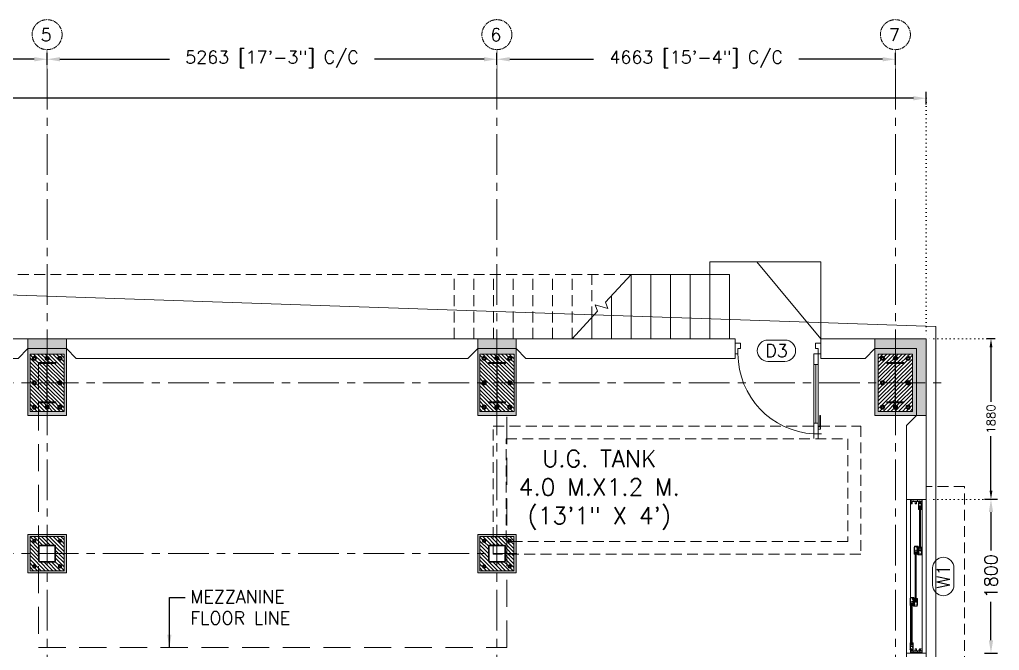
# Model space of a CAD drawing. Header units: millimetres. Extents: x 5227 to 261376, y 53707 to 123566.
# Drawn here: x 77755 to 89221, y 109041 to 116422 of the extents above; entities that cross this region are included whole.
import ezdxf

# ---------------------------------------------------------------- set-up
doc = ezdxf.new("R2010")
doc.units = ezdxf.units.MM
doc.set_wipeout_variables(frame=1)
doc.header["$PDMODE"] = 35
doc.header["$PDSIZE"] = -10
for name, pattern in [('CENTERX2', [101.6, 63.5, -12.7, 12.7, -12.7]), ('DOT', [6.35, 0, -6.35]), ('HIDDEN', [9.525, 6.35, -3.175])]:
    doc.linetypes.add(name, pattern=pattern)
doc.layers.get('0').update_dxf_attribs({"lineweight": 0})
doc.layers.get('Defpoints').update_dxf_attribs({"lineweight": 0})
for name, color, linetype, lineweight in [('NETMANH', 44, 'Continuous', 0), ('PV_ALUMINIUM', 7, 'Continuous', 0), ('PV_COLUMN_LINE', 4, 'Continuous', 0), ('PV_DIMENTION_MAIN_ROMAND', 7, 'Continuous', 0), ('PV_DIMENTION_SECOND_ROMANS', 7, 'Continuous', 0), ('PV_DOTED LINE', 252, 'DOT', 0), ('PV_EXTRA_LINE', 252, 'Continuous', 0), ('PV_GLASS', 4, 'Continuous', 0), ('PV_GRID MARKING', 252, 'Continuous', 0), ('PV_MASONRY', 10, 'Continuous', 0), ('PV_RCCWALL_LINE', 4, 'Continuous', 0), ('PV_SLAB_LINE', 30, 'Continuous', 0), ('PV_STEEL LINE', 7, 'Continuous', 0), ('PV_STEEL_BOX&PIPE_SECTION', 6, 'Continuous', 0), ('PV_STEEL_I SECTION', 5, 'Continuous', 0), ('PV_STEEL_PLATE', 4, 'Continuous', 0), ('PV_TEXT_ROMAND', 1, 'Continuous', 0), ('PV_TEXT_ROMANS', 7, 'Continuous', 0)]:
    doc.layers.add(name, color=color, linetype=linetype, lineweight=lineweight)
doc.layers.add('PV_GRID_LINE', color=252, linetype='CENTERX2', lineweight=0, transparency=0.5)
doc.layers.add('PV_HATCH', color=252, linetype='Continuous', lineweight=0, transparency=0.5)
doc.styles.add('PV_ROMAND', font='romand.shx')
doc.styles.add('PV_ROMANS', font='romans.shx')
doc.dimstyles.new('PV_1-50_MM', dxfattribs={"dimscale": 50, "dimtxt": 2, "dimasz": 2, "dimexe": 1, "dimexo": 0.625, "dimtad": 0, "dimdec": 0, "dimdsep": 46, "dimtxsty": 'PV_ROMAND', "dimcen": 2.5, "dimadec": 0, "dimazin": 0, "dimtfac": 1, "dimtdec": 0, "dimtmove": 1, "dimatfit": 2, "dimfxl": 1, "dimfxlon": 1, "dimarcsym": 0})
doc.dimstyles.new('PV_1-75_MM', dxfattribs={"dimscale": 75, "dimtxt": 2, "dimasz": 2, "dimexe": 1, "dimexo": 0.625, "dimtad": 0, "dimdec": 0, "dimdsep": 46, "dimtxsty": 'PV_ROMAND', "dimcen": 2.5, "dimadec": 0, "dimazin": 0, "dimtfac": 1, "dimtdec": 0, "dimtmove": 1, "dimatfit": 2, "dimfxl": 1, "dimfxlon": 1, "dimarcsym": 0})
doc.dimstyles.new('PV_1-75_MM_FOOT', dxfattribs={"dimscale": 75, "dimtxt": 2, "dimasz": 2, "dimexe": 1, "dimexo": 0.625, "dimtad": 0, "dimdec": 0, "dimdsep": 46, "dimtxsty": 'PV_ROMAND', "dimcen": 2.5, "dimadec": 0, "dimazin": 0, "dimtfac": 1, "dimtdec": 0, "dimtmove": 1, "dimatfit": 2, "dimfxl": 1, "dimfxlon": 1, "dimarcsym": 0})

# ---------------------------------------------------------------- blocks, each defined once
blk = doc.blocks.new('*U753')
at = {"color": 7}
blk.add_circle((0, 234), 234, dxfattribs=at)
at = {"layer": 'PV_EXTRA_LINE', "linetype": 'CENTERX2', "ltscale": 10}
blk.add_line((0, -300), (0, -33709), dxfattribs=at)
at = {"layer": 'PV_GRID MARKING', "color": 7, "const_width": 10}
blk.add_lwpolyline([(0, 0), (0, -300)], dxfattribs=at)
at = {"layer": 'PV_TEXT_ROMANS', "color": 7, "style": 'PV_ROMANS'}
blk.add_attdef('1', (-101, 132), '', height=200, dxfattribs=at)
blk = doc.blocks.new('*U754')
at = {"color": 7}
blk.add_circle((0, 234), 234, dxfattribs=at)
at = {"layer": 'PV_EXTRA_LINE', "linetype": 'CENTERX2', "ltscale": 10}
blk.add_line((0, -300), (0, -33709), dxfattribs=at)
at = {"layer": 'PV_GRID MARKING', "color": 7, "const_width": 10}
blk.add_lwpolyline([(0, 0), (0, -300)], dxfattribs=at)
at = {"layer": 'PV_TEXT_ROMANS', "color": 7, "style": 'PV_ROMANS'}
blk.add_attdef('1', (-101, 132), '', height=200, dxfattribs=at)
blk = doc.blocks.new('*U313')
at = {"color": 7}
blk.add_circle((0, 234), 234, dxfattribs=at)
at = {"layer": 'PV_EXTRA_LINE', "linetype": 'CENTERX2', "ltscale": 10}
blk.add_line((0, -300), (0, -33709), dxfattribs=at)
at = {"layer": 'PV_GRID MARKING', "color": 7, "const_width": 10}
blk.add_lwpolyline([(0, 0), (0, -300)], dxfattribs=at)
at = {"layer": 'PV_TEXT_ROMANS', "color": 7, "style": 'PV_ROMANS'}
blk.add_attdef('1', (-101, 132), '', height=200, dxfattribs=at)
blk = doc.blocks.new('*U322')
at = {"layer": 'PV_EXTRA_LINE', "linetype": 'CENTERX2', "ltscale": 10}
blk.add_line((0, -300), (0, -47023), dxfattribs=at)
at = {"layer": 'PV_TEXT_ROMANS', "color": 7, "style": 'PV_ROMANS'}
blk.add_attdef('1', (-80, 132), '', height=200, dxfattribs=at)
blk = doc.blocks.new('*D782')
at = {"layer": 'Defpoints', "color": 0, "transparency": 16777216}
for p in [(78077, 115958), (72214, 115846), (78077, 115846)]:
    blk.add_point(p, dxfattribs=at)
at = {"layer": 'PV_DIMENTION_SECOND_ROMANS', "color": 0, "lineweight": -2, "transparency": 16777216}
for p, q in [((72214, 115892), (72214, 116033)), ((72364, 115958), (73945, 115958)), ((77927, 115958), (76346, 115958)), ((78077, 115892), (78077, 116033))]:
    blk.add_line(p, q, dxfattribs=at)
at = {"layer": 'PV_DIMENTION_SECOND_ROMANS', "color": 0, "transparency": 16777216}
for points in [[(72364, 115983), (72364, 115933), (72214, 115958)], [(77927, 115933), (77927, 115983), (78077, 115958)]]:
    blk.add_solid(points, dxfattribs=at)
at = {"layer": 'PV_DIMENTION_SECOND_ROMANS', "color": 0, "transparency": 16777216, "insert": (75145, 115958), "char_height": 150, "attachment_point": 5, "style": 'PV_ROMAND'}
blk.add_mtext('5863 [19\'-3"] C/C', dxfattribs=at)
blk = doc.blocks.new('*D783')
at = {"layer": 'Defpoints', "color": 0, "transparency": 16777216}
for p in [(83340, 115958), (78077, 115846), (83340, 115846)]:
    blk.add_point(p, dxfattribs=at)
at = {"layer": 'PV_DIMENTION_SECOND_ROMANS', "color": 0, "lineweight": -2, "transparency": 16777216}
for p, q in [((78077, 115892), (78077, 116033)), ((78227, 115958), (79508, 115958)), ((83190, 115958), (81909, 115958)), ((83340, 115892), (83340, 116033))]:
    blk.add_line(p, q, dxfattribs=at)
at = {"layer": 'PV_DIMENTION_SECOND_ROMANS', "color": 0, "transparency": 16777216}
for points in [[(78227, 115983), (78227, 115933), (78077, 115958)], [(83190, 115933), (83190, 115983), (83340, 115958)]]:
    blk.add_solid(points, dxfattribs=at)
at = {"layer": 'PV_DIMENTION_SECOND_ROMANS', "color": 0, "transparency": 16777216, "insert": (80709, 115958), "char_height": 150, "attachment_point": 5, "style": 'PV_ROMAND'}
blk.add_mtext('5263 [17\'-3"] C/C', dxfattribs=at)
blk = doc.blocks.new('*D784')
at = {"layer": 'Defpoints', "color": 0, "transparency": 16777216}
for p in [(88004, 115958), (83340, 115846), (88004, 115846)]:
    blk.add_point(p, dxfattribs=at)
at = {"layer": 'PV_DIMENTION_SECOND_ROMANS', "color": 0, "lineweight": -2, "transparency": 16777216}
for p, q in [((83340, 115892), (83340, 116033)), ((83490, 115958), (84471, 115958)), ((87854, 115958), (86872, 115958)), ((88004, 115892), (88004, 116033))]:
    blk.add_line(p, q, dxfattribs=at)
at = {"layer": 'PV_DIMENTION_SECOND_ROMANS', "color": 0, "transparency": 16777216}
for points in [[(83490, 115983), (83490, 115933), (83340, 115958)], [(87854, 115933), (87854, 115983), (88004, 115958)]]:
    blk.add_solid(points, dxfattribs=at)
at = {"layer": 'PV_DIMENTION_SECOND_ROMANS', "color": 0, "transparency": 16777216, "insert": (85672, 115958), "char_height": 150, "attachment_point": 5, "style": 'PV_ROMAND'}
blk.add_mtext('4663 [15\'-4"] C/C', dxfattribs=at)
blk = doc.blocks.new('*D788')
at = {"layer": 'Defpoints', "color": 0, "transparency": 16777216}
for p in [(88364, 115502), (56064, 112689), (88364, 112689)]:
    blk.add_point(p, dxfattribs=at)
at = {"layer": 'PV_DIMENTION_SECOND_ROMANS', "color": 0, "lineweight": -2, "transparency": 16777216}
for p, q in [((56064, 115427), (56064, 115577)), ((88364, 115427), (88364, 115577)), ((56214, 115502), (70024, 115502)), ((88214, 115502), (74403, 115502))]:
    blk.add_line(p, q, dxfattribs=at)
at = {"layer": 'PV_DIMENTION_SECOND_ROMANS', "color": 0, "transparency": 16777216}
for points in [[(56214, 115527), (56214, 115477), (56064, 115502)], [(88214, 115477), (88214, 115527), (88364, 115502)]]:
    blk.add_solid(points, dxfattribs=at)
at = {"layer": 'PV_DIMENTION_SECOND_ROMANS', "color": 0, "transparency": 16777216, "insert": (72214, 115502), "char_height": 150, "attachment_point": 5, "style": 'PV_ROMAND'}
blk.add_mtext("32300 [106'] OUT TO OUT BUILDING", dxfattribs=at)
blk = doc.blocks.new('*U353')
at = {"layer": 'PV_EXTRA_LINE', "linetype": 'CENTERX2', "ltscale": 10}
blk.add_line((0, -300), (0, -40288), dxfattribs=at)
at = {"layer": 'PV_TEXT_ROMANS', "color": 7, "style": 'PV_ROMANS'}
blk.add_attdef('1', (-80, 132), '', height=200, dxfattribs=at)
blk = doc.blocks.new('*D797')
at = {"layer": 'Defpoints', "color": 0, "transparency": 16777216}
for p in [(88364, 112689), (88364, 110809), (89122, 110809)]:
    blk.add_point(p, dxfattribs=at)
at = {"layer": 'PV_DIMENTION_SECOND_ROMANS', "color": 0, "lineweight": -2, "transparency": 16777216}
for p, q in [((89072, 112689), (89172, 112689)), ((89122, 112589), (89122, 111949)), ((89122, 110909), (89122, 111548)), ((89072, 110809), (89172, 110809))]:
    blk.add_line(p, q, dxfattribs=at)
at = {"layer": 'PV_DIMENTION_SECOND_ROMANS', "color": 0, "transparency": 16777216}
for points in [[(89139, 112589), (89106, 112589), (89122, 112689)], [(89106, 110909), (89139, 110909), (89122, 110809)]]:
    blk.add_solid(points, dxfattribs=at)
at = {"layer": 'PV_DIMENTION_SECOND_ROMANS', "color": 0, "transparency": 16777216, "insert": (89122, 111749), "char_height": 100, "attachment_point": 5, "rotation": 90, "style": 'PV_ROMAND'}
blk.add_mtext('1880', dxfattribs=at)
blk = doc.blocks.new('*D803')
at = {"layer": 'Defpoints', "color": 0, "transparency": 16777216}
for p in [(88364, 110809), (89122, 110809), (88364, 109009)]:
    blk.add_point(p, dxfattribs=at)
at = {"layer": 'PV_DIMENTION_SECOND_ROMANS', "color": 0, "lineweight": -2, "transparency": 16777216}
for p, q in [((89047, 110809), (89197, 110809)), ((89122, 110659), (89122, 110209)), ((89122, 109159), (89122, 109608)), ((89047, 109009), (89197, 109009))]:
    blk.add_line(p, q, dxfattribs=at)
at = {"layer": 'PV_DIMENTION_SECOND_ROMANS', "color": 0, "transparency": 16777216}
for points in [[(89147, 110659), (89097, 110659), (89122, 110809)], [(89097, 109159), (89147, 109159), (89122, 109009)]]:
    blk.add_solid(points, dxfattribs=at)
at = {"layer": 'PV_DIMENTION_SECOND_ROMANS', "color": 0, "transparency": 16777216, "insert": (89122, 109909), "char_height": 150, "attachment_point": 5, "rotation": 90, "style": 'PV_ROMAND'}
blk.add_mtext('1800', dxfattribs=at)
blk = doc.blocks.new('G$C8B689587')
at = {"color": 0}
blk.add_lwpolyline([(-18, -10), (0, -21), (18, -10), (18, 10), (0, 21), (-18, 10)], close=True, dxfattribs=at)
for radius in [25, 12]:
    blk.add_circle((0, 0), radius, dxfattribs=at)
at = {"color": 8}
blk.add_circle((0, 0), 18, dxfattribs=at)
blk.add_arc((0, 0), 10.7, 260.6127, 197.7322, dxfattribs=at)
blk = doc.blocks.new('TYP. BASE PLATE2')
at = {"layer": 'PV_HATCH'}
h = blk.add_hatch(dxfattribs=at)
h.set_pattern_fill('ANSI31', color=252, scale=10)
h.paths.add_polyline_path([(21464, 21026), (21464, 20356), (21864, 20356), (21864, 21026)])
h.paths.add_polyline_path([(21839, 20976, 1), (21789, 20976, 1)], flags=16)
h.paths.add_polyline_path([(21689, 20976, 1), (21639, 20976, 1)], flags=16)
h.paths.add_polyline_path([(21539, 20976, 1), (21489, 20976, 1)], flags=16)
h.paths.add_polyline_path([(21539, 20691, 1), (21489, 20691, 1)], flags=16)
h.paths.add_polyline_path([(21839, 20691, 1), (21789, 20691, 1)], flags=16)
h.paths.add_polyline_path([(21839, 20406, 1), (21789, 20406, 1)], flags=16)
h.paths.add_polyline_path([(21689, 20406, 1), (21639, 20406, 1)], flags=16)
h.paths.add_polyline_path([(21539, 20406, 1), (21489, 20406, 1)], flags=16)
h.paths.add_polyline_path([(21564, 20916), (21564, 20926), (21764, 20926), (21764, 20916), (21667, 20916), (21667, 20466), (21764, 20466), (21764, 20456), (21564, 20456), (21564, 20466), (21662, 20466), (21662, 20916)], flags=16)
h.paths.add_polyline_path([(21805, 20961), (21796, 20966), (21796, 20976), (21796, 20987), (21805, 20992), (21814, 20997), (21823, 20992), (21832, 20987), (21832, 20976), (21832, 20966), (21823, 20961), (21814, 20955)], flags=0)
h.paths.add_polyline_path([(21655, 20961), (21646, 20966), (21646, 20976), (21646, 20987), (21655, 20992), (21664, 20997), (21673, 20992), (21682, 20987), (21682, 20976), (21682, 20966), (21673, 20961), (21664, 20955)], flags=0)
h.paths.add_polyline_path([(21505, 20961), (21496, 20966), (21496, 20976), (21496, 20987), (21505, 20992), (21514, 20997), (21523, 20992), (21532, 20987), (21532, 20976), (21532, 20966), (21523, 20961), (21514, 20955)], flags=0)
h.paths.add_polyline_path([(21505, 20676), (21496, 20681), (21496, 20691), (21496, 20702), (21505, 20707), (21514, 20712), (21523, 20707), (21532, 20702), (21532, 20691), (21532, 20681), (21523, 20676), (21514, 20670)], flags=0)
h.paths.add_polyline_path([(21805, 20676), (21796, 20681), (21796, 20691), (21796, 20702), (21805, 20707), (21814, 20712), (21823, 20707), (21832, 20702), (21832, 20691), (21832, 20681), (21823, 20676), (21814, 20670)], flags=0)
h.paths.add_polyline_path([(21805, 20391), (21796, 20396), (21796, 20406), (21796, 20417), (21805, 20422), (21814, 20427), (21823, 20422), (21832, 20417), (21832, 20406), (21832, 20396), (21823, 20391), (21814, 20385)], flags=0)
h.paths.add_polyline_path([(21655, 20391), (21646, 20396), (21646, 20406), (21646, 20417), (21655, 20422), (21664, 20427), (21673, 20422), (21682, 20417), (21682, 20406), (21682, 20396), (21673, 20391), (21664, 20385)], flags=0)
h.paths.add_polyline_path([(21505, 20391), (21496, 20396), (21496, 20406), (21496, 20417), (21505, 20422), (21514, 20427), (21523, 20422), (21532, 20417), (21532, 20406), (21532, 20396), (21523, 20391), (21514, 20385)], flags=0)
at = {"layer": 'PV_STEEL_I SECTION'}
for points in [[(21564, 20926), (21764, 20926), (21764, 20916), (21564, 20916)], [(21662, 20916), (21667, 20916), (21667, 20466), (21662, 20466)], [(21564, 20456), (21764, 20456), (21764, 20466), (21564, 20466)]]:
    blk.add_lwpolyline(points, close=True, dxfattribs=at)
at = {"layer": 'PV_STEEL_PLATE'}
blk.add_lwpolyline([(21464, 21026), (21864, 21026), (21864, 20356), (21464, 20356)], close=True, dxfattribs=at)
for p in [(21514, 20976), (21664, 20976), (21814, 20976), (21514, 20691), (21814, 20691), (21514, 20406), (21664, 20406), (21814, 20406)]:
    blk.add_blockref('G$C8B689587', p)
blk = doc.blocks.new('49TEYM21')
at = {"layer": 'PV_HATCH'}
h = blk.add_hatch(color=252, dxfattribs=at)
h.dxf.hatch_style = 1
h.paths.add_polyline_path([(46823, 21436), (46823, 20536), (47423, 20536), (47423, 21436)])
h.paths.add_polyline_path([(47263, 21256), (47263, 20586), (46863, 20586), (46863, 21256)], flags=16)
h.paths.add_polyline_path([(46938, 20636, 1), (46888, 20636, 1)], flags=0)
h.paths.add_polyline_path([(46904, 20621), (46895, 20626), (46895, 20636), (46895, 20647), (46904, 20652), (46913, 20657), (46922, 20652), (46931, 20647), (46931, 20636), (46931, 20626), (46922, 20621), (46913, 20615)], flags=0)
h.paths.add_polyline_path([(47088, 20636, 1), (47038, 20636, 1)], flags=0)
h.paths.add_polyline_path([(47054, 20621), (47045, 20626), (47045, 20636), (47045, 20647), (47054, 20652), (47063, 20657), (47072, 20652), (47081, 20647), (47081, 20636), (47081, 20626), (47072, 20621), (47063, 20615)], flags=0)
h.paths.add_polyline_path([(47238, 20636, 1), (47188, 20636, 1)], flags=0)
h.paths.add_polyline_path([(47204, 20621), (47195, 20626), (47195, 20636), (47195, 20647), (47204, 20652), (47213, 20657), (47222, 20652), (47231, 20647), (47231, 20636), (47231, 20626), (47222, 20621), (47213, 20615)], flags=0)
h.paths.add_polyline_path([(47238, 20921, 1), (47188, 20921, 1)], flags=0)
h.paths.add_polyline_path([(47204, 20906), (47195, 20911), (47195, 20921), (47195, 20932), (47204, 20937), (47213, 20942), (47222, 20937), (47231, 20932), (47231, 20921), (47231, 20911), (47222, 20906), (47213, 20900)], flags=0)
h.paths.add_polyline_path([(46938, 20921, 1), (46888, 20921, 1)], flags=0)
h.paths.add_polyline_path([(46904, 20906), (46895, 20911), (46895, 20921), (46895, 20932), (46904, 20937), (46913, 20942), (46922, 20937), (46931, 20932), (46931, 20921), (46931, 20911), (46922, 20906), (46913, 20900)], flags=0)
h.paths.add_polyline_path([(46938, 21206, 1), (46888, 21206, 1)], flags=0)
h.paths.add_polyline_path([(46904, 21191), (46895, 21196), (46895, 21206), (46895, 21217), (46904, 21222), (46913, 21227), (46922, 21222), (46931, 21217), (46931, 21206), (46931, 21196), (46922, 21191), (46913, 21185)], flags=0)
h.paths.add_polyline_path([(47088, 21206, 1), (47038, 21206, 1)], flags=0)
h.paths.add_polyline_path([(47054, 21191), (47045, 21196), (47045, 21206), (47045, 21217), (47054, 21222), (47063, 21227), (47072, 21222), (47081, 21217), (47081, 21206), (47081, 21196), (47072, 21191), (47063, 21185)], flags=0)
h.paths.add_polyline_path([(47238, 21206, 1), (47188, 21206, 1)], flags=0)
h.paths.add_polyline_path([(47204, 21191), (47195, 21196), (47195, 21206), (47195, 21217), (47204, 21222), (47213, 21227), (47222, 21222), (47231, 21217), (47231, 21206), (47231, 21196), (47222, 21191), (47213, 21185)], flags=0)
h.paths.add_polyline_path([(47061, 20696), (47061, 21146), (46963, 21146), (46963, 21156), (47163, 21156), (47163, 21146), (47066, 21146), (47066, 20696), (47163, 20696), (47163, 20686), (46963, 20686), (46963, 20696)], flags=0)
at = {"layer": 'PV_COLUMN_LINE'}
blk.add_lwpolyline([(47423, 21436), (46823, 21436), (46823, 20536), (47423, 20536)], close=True, dxfattribs=at)
at = {"layer": 'PV_DIMENTION_SECOND_ROMANS'}
blk.add_blockref('TYP. BASE PLATE2', (25399, 230), dxfattribs=at)
blk = doc.blocks.new('195TH21M6M')
at = {"layer": 'PV_HATCH'}
h = blk.add_hatch(color=252, dxfattribs=at)
h.dxf.hatch_style = 1
h.paths.add_polyline_path([(21439, 21436), (21439, 20536), (21889, 20536), (21889, 21436)])
h.paths.add_polyline_path([(21864, 21256), (21864, 20586), (21464, 20586), (21464, 21256)], flags=16)
h.paths.add_polyline_path([(21539, 20636, 1), (21489, 20636, 1)], flags=0)
h.paths.add_polyline_path([(21505, 20621), (21496, 20626), (21496, 20636), (21496, 20647), (21505, 20652), (21514, 20657), (21523, 20652), (21532, 20647), (21532, 20636), (21532, 20626), (21523, 20621), (21514, 20615)], flags=0)
h.paths.add_polyline_path([(21689, 20636, 1), (21639, 20636, 1)], flags=0)
h.paths.add_polyline_path([(21655, 20621), (21646, 20626), (21646, 20636), (21646, 20647), (21655, 20652), (21664, 20657), (21673, 20652), (21682, 20647), (21682, 20636), (21682, 20626), (21673, 20621), (21664, 20615)], flags=0)
h.paths.add_polyline_path([(21839, 20636, 1), (21789, 20636, 1)], flags=0)
h.paths.add_polyline_path([(21805, 20621), (21796, 20626), (21796, 20636), (21796, 20647), (21805, 20652), (21814, 20657), (21823, 20652), (21832, 20647), (21832, 20636), (21832, 20626), (21823, 20621), (21814, 20615)], flags=0)
h.paths.add_polyline_path([(21839, 20921, 1), (21789, 20921, 1)], flags=0)
h.paths.add_polyline_path([(21805, 20906), (21796, 20911), (21796, 20921), (21796, 20932), (21805, 20937), (21814, 20942), (21823, 20937), (21832, 20932), (21832, 20921), (21832, 20911), (21823, 20906), (21814, 20900)], flags=0)
h.paths.add_polyline_path([(21539, 20921, 1), (21489, 20921, 1)], flags=0)
h.paths.add_polyline_path([(21505, 20906), (21496, 20911), (21496, 20921), (21496, 20932), (21505, 20937), (21514, 20942), (21523, 20937), (21532, 20932), (21532, 20921), (21532, 20911), (21523, 20906), (21514, 20900)], flags=0)
h.paths.add_polyline_path([(21539, 21206, 1), (21489, 21206, 1)], flags=0)
h.paths.add_polyline_path([(21505, 21191), (21496, 21196), (21496, 21206), (21496, 21217), (21505, 21222), (21514, 21227), (21523, 21222), (21532, 21217), (21532, 21206), (21532, 21196), (21523, 21191), (21514, 21185)], flags=0)
h.paths.add_polyline_path([(21689, 21206, 1), (21639, 21206, 1)], flags=0)
h.paths.add_polyline_path([(21655, 21191), (21646, 21196), (21646, 21206), (21646, 21217), (21655, 21222), (21664, 21227), (21673, 21222), (21682, 21217), (21682, 21206), (21682, 21196), (21673, 21191), (21664, 21185)], flags=0)
h.paths.add_polyline_path([(21839, 21206, 1), (21789, 21206, 1)], flags=0)
h.paths.add_polyline_path([(21805, 21191), (21796, 21196), (21796, 21206), (21796, 21217), (21805, 21222), (21814, 21227), (21823, 21222), (21832, 21217), (21832, 21206), (21832, 21196), (21823, 21191), (21814, 21185)], flags=0)
h.paths.add_polyline_path([(21662, 20696), (21662, 21146), (21564, 21146), (21564, 21156), (21764, 21156), (21764, 21146), (21667, 21146), (21667, 20696), (21764, 20696), (21764, 20686), (21564, 20686), (21564, 20696)], flags=0)
at = {"layer": 'PV_COLUMN_LINE'}
blk.add_lwpolyline([(21439, 21436), (21889, 21436), (21889, 20536), (21439, 20536)], close=True, dxfattribs=at)
at = {"layer": 'PV_DIMENTION_SECOND_ROMANS'}
blk.add_blockref('TYP. BASE PLATE2', (0, 230), dxfattribs=at)
blk = doc.blocks.new('OUTER PLOT LINE')
at = {"color": 5}
blk.add_lwpolyline([(15164, 22387), (47530, 21281), (47530, -610), (14315, -610), (15164, 22387)], dxfattribs=at)
blk = doc.blocks.new('SECTION NO. 23118')
at = {"layer": 'PV_ALUMINIUM', "color": 250}
for p, q in [((435, 141), (435, 130)), ((437, 141), (437, 134)), ((437, 134), (518, 134)), ((437, 132), (446, 132)), ((437, 132), (437, 130)), ((437, 130), (438, 130)), ((437, 128), (438, 128)), ((438, 128), (438, 128)), ((440, 129), (440, 129)), ((440, 128), (440, 128)), ((442, 175), (442, 169)), ((444, 175), (444, 169)), ((444, 150), (453, 150)), ((444, 149), (453, 149)), ((446, 132), (446, 127)), ((446, 127), (448, 127)), ((447, 132), (467, 132)), ((447, 132), (447, 129)), ((447, 129), (448, 129)), ((456, 164), (448, 165)), ((456, 162), (448, 164)), ((453, 150), (453, 151)), ((456, 153), (455, 153)), ((455, 150), (455, 151)), ((455, 151), (455, 151)), ((455, 151), (468, 151)), ((456, 164), (456, 175)), ((456, 153), (456, 162)), ((458, 153), (458, 175)), ((458, 153), (460, 153)), ((460, 153), (491, 153)), ((467, 132), (467, 129)), ((467, 129), (467, 129)), ((467, 127), (470, 127)), ((468, 151), (468, 150)), ((469, 132), (497, 132)), ((469, 132), (469, 129)), ((469, 129), (470, 129)), ((470, 151), (474, 151)), ((470, 151), (470, 150)), ((474, 151), (474, 148)), ((475, 151), (518, 151)), ((475, 151), (475, 148)), ((491, 175), (491, 153)), ((493, 174), (493, 153)), ((493, 153), (506, 153)), ((493, 153), (493, 153)), ((497, 129), (495, 129)), ((499, 127), (495, 127)), ((497, 132), (497, 129)), ((499, 132), (518, 132)), ((499, 132), (499, 129)), ((499, 129), (499, 129)), ((506, 174), (506, 153)), ((507, 175), (507, 153)), ((507, 153), (540, 153)), ((518, 129), (517, 129)), ((517, 127), (521, 127)), ((518, 134), (518, 151)), ((518, 132), (518, 129)), ((519, 151), (543, 151)), ((519, 134), (519, 151)), ((519, 134), (573, 134)), ((520, 132), (547, 132)), ((520, 132), (520, 129)), ((520, 129), (521, 129)), ((540, 153), (540, 175)), ((542, 164), (542, 175)), ((542, 164), (551, 165)), ((542, 162), (551, 164)), ((542, 153), (542, 162)), ((542, 153), (570, 153)), ((543, 151), (543, 148)), ((545, 151), (548, 151)), ((545, 151), (545, 148)), ((547, 129), (546, 129)), ((546, 127), (550, 127)), ((547, 132), (547, 129)), ((548, 151), (548, 150)), ((549, 132), (573, 132)), ((549, 132), (549, 129)), ((549, 129), (550, 129)), ((550, 151), (566, 151)), ((550, 151), (550, 150)), ((555, 175), (555, 169)), ((557, 175), (557, 169)), ((566, 151), (566, 150)), ((568, 151), (568, 150)), ((570, 129), (569, 129)), ((569, 129), (569, 128)), ((570, 180), (573, 180)), ((570, 180), (570, 178)), ((570, 162), (570, 162)), ((570, 129), (570, 129)), ((572, 127), (570, 127)), ((571, 177), (572, 178)), ((573, 162), (571, 162)), ((573, 160), (571, 160)), ((573, 130), (571, 130)), ((573, 128), (572, 128)), ((572, 128), (572, 127)), ((573, 162), (573, 177)), ((573, 156), (573, 160)), ((573, 134), (573, 153)), ((573, 132), (573, 130)), ((575, 130), (575, 178))]:
    blk.add_line(p, q, dxfattribs=at)
for centre, radius, start, end in [((445, 141), 9.51, 97.3136, 182.5294), ((437, 130), 1.85, 180, 270), ((445, 141), 7.66, 98.1506, 182.8184), ((438, 128), 1.85, 0, 90), ((439, 128), 0.925, 180, 0), ((450, 169), 10.4, 88.6022, 136.0113), ((444, 175), 1.85, 136.0113, 180), ((444, 169), 1.85, 180, 206.093), ((449, 171), 7.82, 206.093, 260.487), ((450, 169), 8.57, 88.6022, 136.0113), ((449, 171), 5.97, 206.093, 260.528), ((448, 128), 0.925, 270, 90), ((450, 169), 10.4, 43.9887, 91.3978), ((450, 169), 8.57, 43.9887, 91.3978), ((455, 151), 1.85, 90, 180), ((453, 150), 1.85, 270, 0), ((456, 175), 1.85, 0, 43.9887), ((467, 128), 0.925, 90, 270), ((469, 150), 0.925, 180, 0), ((470, 128), 0.925, 270, 90), ((474, 148), 0.925, 180, 0), ((499, 169), 10.4, 88.6022, 136.0113), ((493, 175), 1.85, 136.0113, 180), ((499, 169), 8.57, 88.6022, 129.961), ((495, 174), 1.85, 129.961, 180), ((495, 128), 0.925, 90, 270), ((499, 169), 10.4, 43.9887, 91.3978), ((499, 169), 8.57, 50.039, 91.3978), ((499, 128), 0.925, 270, 90), ((504, 174), 1.85, 0, 50.039), ((506, 175), 1.85, 0, 43.9887), ((517, 128), 0.925, 90, 270), ((521, 128), 0.925, 270, 90), ((542, 175), 1.85, 136.0113, 180), ((548, 169), 10.4, 88.6022, 136.0113), ((548, 169), 8.57, 88.6022, 136.0113), ((544, 148), 0.925, 180, 0), ((546, 128), 0.925, 90, 270), ((549, 169), 10.4, 43.9887, 91.3978), ((549, 150), 0.925, 180, 0), ((549, 169), 8.57, 43.9887, 91.3978), ((550, 128), 0.925, 270, 90), ((550, 171), 5.97, 279.472, 333.907), ((550, 171), 7.82, 279.513, 333.907), ((555, 175), 1.85, 0, 43.9887), ((555, 169), 1.85, 333.907, 0), ((567, 150), 0.925, 180, 0), ((567, 161), 10, 276.4519, 311.9627), ((570, 128), 0.925, 180, 270), ((571, 178), 0.925, 180, 315), ((571, 162), 0.925, 0, 180), ((571, 162), 1.85, 180, 270), ((567, 161), 8.15, 290.8382, 325.1211), ((571, 129), 0.925, 90, 180), ((573, 177), 0.925, 0, 135), ((573, 178), 1.85, 0, 90), ((573, 130), 1.85, 270, 0)]:
    blk.add_arc(centre, radius, start, end, dxfattribs=at)
blk = doc.blocks.new('SECTION NO. 23121')
at = {"layer": 'PV_ALUMINIUM', "color": 250}
for p, q in [((651, 141), (651, 139)), ((652, 142), (653, 145)), ((653, 141), (654, 144)), ((653, 141), (653, 139)), ((653, 139), (654, 139)), ((653, 138), (654, 138)), ((656, 147), (691, 147)), ((656, 145), (682, 145)), ((656, 136), (656, 134)), ((656, 130), (656, 127)), ((657, 136), (657, 134)), ((657, 136), (657, 136)), ((657, 130), (657, 127)), ((678, 136), (678, 134)), ((678, 136), (678, 136)), ((678, 130), (678, 127)), ((679, 136), (679, 134)), ((679, 130), (679, 127)), ((682, 139), (681, 139)), ((682, 138), (681, 138)), ((682, 145), (682, 139)), ((684, 145), (691, 145)), ((684, 145), (684, 139)), ((687, 115), (687, 112)), ((689, 116), (691, 116)), ((689, 115), (694, 115)), ((689, 115), (689, 113)), ((692, 136), (692, 117)), ((695, 139), (693, 144)), ((695, 137), (693, 137)), ((695, 136), (693, 136)), ((693, 136), (693, 128)), ((693, 128), (693, 128)), ((693, 128), (695, 128)), ((693, 127), (695, 127)), ((693, 127), (693, 117)), ((696, 139), (694, 145)), ((694, 116), (696, 116)), ((694, 115), (694, 113)), ((695, 139), (695, 137)), ((695, 135), (695, 136)), ((695, 128), (695, 129)), ((696, 139), (696, 135)), ((696, 128), (696, 129)), ((696, 116), (696, 116)), ((696, 116), (696, 115)), ((687, 112), (687, 112)), ((687, 112), (689, 112)), ((689, 113), (689, 113)), ((689, 113), (689, 113)), ((694, 113), (693, 113)), ((695, 112), (693, 112)), ((696, 114), (695, 114)), ((695, 112), (695, 95)), ((696, 114), (696, 95))]:
    blk.add_line(p, q, dxfattribs=at)
for centre, radius, start, end in [((653, 141), 1.5, 160, 180), ((653, 139), 1.5, 180, 270), ((656, 144), 3, 90, 160), ((656, 144), 1.5, 90, 160), ((654, 136), 3, 0, 90), ((654, 136), 1.5, 0, 90), ((659, 132), 3.88, 142.8823, 217.1177), ((659, 132), 2.38, 132.0281, 227.9719), ((656, 127), 0.75, 180, 0), ((681, 136), 3, 90, 180), ((676, 132), 2.38, 312.0281, 47.9719), ((679, 127), 0.75, 180, 0), ((681, 136), 1.5, 90, 180), ((676, 132), 3.88, 322.8823, 37.1177), ((682, 139), 1.5, 270, 0), ((689, 115), 1.5, 90, 180), ((691, 144), 3, 20, 90), ((691, 144), 1.5, 20, 90), ((691, 117), 0.75, 270, 0), ((693, 136), 1.5, 90, 180), ((694, 117), 0.75, 180, 270), ((696, 135), 0.75, 180, 0), ((696, 129), 0.75, 0, 180), ((695, 128), 1.5, 270, 0), ((696, 114), 1.16, 82.6385, 177.9996), ((689, 112), 0.58, 270, 90), ((693, 112), 0.58, 90, 270), ((696, 95), 0.75, 180, 0)]:
    blk.add_arc(centre, radius, start, end, dxfattribs=at)
blk = doc.blocks.new('SECTION NO. 23126')
at = {"layer": 'PV_ALUMINIUM', "color": 250}
for p, q in [((803, 131), (803, 141)), ((803, 141), (878, 141)), ((804, 131), (803, 131)), ((804, 131), (804, 140)), ((804, 140), (825, 140)), ((825, 140), (825, 140)), ((825, 140), (825, 106)), ((826, 140), (826, 106)), ((826, 140), (836, 140)), ((836, 140), (836, 137)), ((836, 137), (837, 137)), ((837, 140), (837, 137)), ((837, 140), (845, 140)), ((845, 134), (841, 134)), ((841, 134), (841, 111)), ((846, 133), (843, 133)), ((843, 113), (843, 133)), ((845, 140), (845, 134)), ((846, 133), (846, 130)), ((847, 130), (846, 130)), ((846, 113), (846, 116)), ((847, 116), (846, 116)), ((847, 139), (847, 130)), ((847, 139), (850, 139)), ((847, 106), (847, 116)), ((850, 139), (850, 140)), ((850, 140), (855, 140)), ((850, 139), (850, 139)), ((855, 140), (855, 137)), ((855, 137), (855, 137)), ((855, 135), (857, 135)), ((857, 139), (858, 140)), ((857, 139), (857, 137)), ((857, 137), (857, 137)), ((858, 140), (863, 140)), ((866, 140), (870, 140)), ((870, 140), (872, 138)), ((872, 138), (872, 136)), ((872, 136), (872, 136)), ((872, 135), (875, 135)), ((874, 137), (874, 136)), ((874, 137), (877, 137)), ((874, 136), (875, 136)), ((877, 137), (877, 139)), ((877, 139), (879, 139)), ((879, 139), (879, 138)), ((880, 137), (882, 137)), ((882, 136), (881, 136)), ((884, 135), (881, 135)), ((882, 137), (882, 136)), ((803, 114), (803, 104)), ((804, 114), (803, 114)), ((803, 104), (878, 104)), ((804, 114), (804, 106)), ((804, 106), (825, 106)), ((825, 106), (825, 106)), ((826, 106), (836, 106)), ((836, 106), (836, 108)), ((836, 108), (837, 108)), ((837, 106), (837, 108)), ((837, 106), (845, 106)), ((845, 111), (841, 111)), ((846, 113), (843, 113)), ((843, 113), (843, 113)), ((845, 106), (845, 111)), ((847, 106), (850, 106)), ((850, 106), (850, 106)), ((850, 106), (850, 106)), ((850, 106), (855, 106)), ((855, 111), (857, 111)), ((855, 106), (855, 109)), ((855, 109), (855, 109)), ((857, 107), (857, 109)), ((857, 109), (857, 109)), ((857, 107), (858, 106)), ((858, 106), (863, 106)), ((866, 106), (870, 106)), ((870, 106), (872, 108)), ((872, 111), (875, 111)), ((872, 108), (872, 109)), ((872, 109), (872, 109)), ((874, 108), (874, 109)), ((874, 109), (875, 109)), ((874, 108), (877, 108)), ((877, 108), (877, 107)), ((877, 107), (879, 107)), ((879, 107), (879, 108)), ((880, 108), (882, 108)), ((884, 111), (881, 111)), ((882, 110), (881, 110)), ((882, 108), (882, 110))]:
    blk.add_line(p, q, dxfattribs=at)
for centre, radius, start, end in [((855, 136), 0.8, 90, 270), ((857, 136), 0.8, 270, 90), ((864, 140), 1.6, 210.5008, 331.5533), ((872, 135), 0.8, 90, 270), ((875, 135), 0.8, 270, 90), ((876, 129), 12.7, 47.0761, 81.7381), ((880, 138), 0.8, 180, 270), ((881, 135), 0.8, 90, 270), ((883, 137), 2.31, 287.5658, 35.8595), ((855, 110), 0.8, 90, 270), ((857, 110), 0.8, 270, 90), ((864, 105), 1.6, 28.4467, 149.4992), ((872, 110), 0.8, 90, 270), ((875, 110), 0.8, 270, 90), ((876, 117), 12.7, 278.2619, 312.9239), ((880, 108), 0.8, 90, 180), ((881, 110), 0.8, 90, 270), ((883, 109), 2.31, 324.1405, 72.4342)]:
    blk.add_arc(centre, radius, start, end, dxfattribs=at)
blk = doc.blocks.new('G$C9F92B0BD')
blk.add_wipeout([(-900, 230), (-900, 0), (900, 0), (900, 230)]).dxf.layer = 'PV_DIMENTION_SECOND_ROMANS'
at = {"layer": 'PV_EXTRA_LINE', "color": 254}
for p, q in [((-849, 185), (849, 185)), ((886, 45), (-900, 45))]:
    blk.add_line(p, q, dxfattribs=at)
at = {"layer": 'PV_GLASS', "color": 112, "true_color": 0x00b359}
for p, q in [((-328, 164), (-799, 164)), ((-799, 164), (-799, 152)), ((-328, 158), (-799, 158)), ((-328, 152), (-799, 152)), ((-328, 164), (-328, 152)), ((272, 114), (-278, 114)), ((-278, 114), (-278, 102)), ((272, 108), (-278, 108)), ((272, 102), (-278, 102)), ((272, 114), (272, 102)), ((794, 65), (322, 65)), ((322, 65), (322, 53)), ((794, 59), (322, 59)), ((794, 53), (322, 53)), ((794, 65), (794, 53))]:
    blk.add_line(p, q, dxfattribs=at)
at = {"layer": 'PV_MASONRY', "color": 252}
for p, q in [((900, 230), (-900, 230)), ((900, 0), (-900, 0))]:
    blk.add_line(p, q, dxfattribs=at)
at = {"layer": 'PV_MASONRY'}
for p, q in [((-900, 0), (-900, 230)), ((900, 0), (900, 230))]:
    blk.add_line(p, q, dxfattribs=at)
at = {"layer": 'PV_ALUMINIUM', "color": 6, "xscale": -1}
for name, p, rotation in [('SECTION NO. 23118', (-1027, -390), 270), ('SECTION NO. 23126', (-1144, 281), 180), ('SECTION NO. 23126', (-544, 232), 180), ('SECTION NO. 23126', (-23, 182), 180)]:
    blk.add_blockref(name, p, dxfattribs=dict(at, rotation=rotation))
for p in [(23, 35), (544, -14), (1144, -63)]:
    blk.add_blockref('SECTION NO. 23126', p, dxfattribs=at)
at = {"layer": 'PV_ALUMINIUM', "color": 6}
for name, p, rotation in [('SECTION NO. 23121', (-204, -559), 90.00000000000011), ('SECTION NO. 23121', (-396, 826), 270.0000000000002), ('SECTION NO. 23121', (204, 777), 270.0000000000002), ('SECTION NO. 23118', (1027, -390), 90.00000000000001), ('SECTION NO. 23121', (396, -608), 90.00000000000011)]:
    blk.add_blockref(name, p, dxfattribs=dict(at, rotation=rotation))
blk = doc.blocks.new('G$C70CA4CAF')
at = {"layer": 'PV_DIMENTION_SECOND_ROMANS'}
blk.add_blockref('G$C9F92B0BD', (-1245, 0), dxfattribs=at)
at = {"layer": 'PV_DIMENTION_SECOND_ROMANS', "xscale": -1}
blk.add_blockref('G$C9F92B0BD', (1245, 0), dxfattribs=at)
at = {"layer": 'PV_SLAB_LINE', "color": 252, "linetype": 'HIDDEN', "ltscale": 20}
blk.add_lwpolyline([(2295, 230), (2295, 680), (-2295, 680), (-2295, 230)], dxfattribs=at)
blk = doc.blocks.new('SHS 200X8.0TK')
at = {"layer": 'PV_STEEL_BOX&PIPE_SECTION', "linetype": 'ByBlock'}
for points in [[(-84, 100), (84, 100, -0.414214), (100, 84), (100, -84, -0.414214), (84, -100), (-84, -100, -0.414214), (-100, -84), (-100, 84, -0.414214)], [(-84, 92), (84, 92, -0.414214), (92, 84), (92, -84, -0.414214), (84, -92), (-84, -92, -0.414214), (-92, -84), (-92, 84, -0.414214)]]:
    blk.add_lwpolyline(points, format="xyb", close=True, dxfattribs=at)
blk = doc.blocks.new('G$C6487827D')
at = {"layer": 'PV_HATCH'}
h = blk.add_hatch(dxfattribs=at)
h.set_pattern_fill('ANSI31', color=252, scale=10)
h.set_pattern_definition([(45, (-38601.992, 9018.797), (-22.45064, 22.45064), [])])
h.paths.add_polyline_path([(-200, 200), (-200, -200), (200, -200), (200, 200)])
h.paths.add_polyline_path([(171, 150, 1), (129, 150, 1)], flags=16)
h.paths.add_polyline_path([(-129, -150, 1), (-171, -150, 1)], flags=16)
h.paths.add_polyline_path([(171, -150, 1), (129, -150, 1)], flags=16)
h.paths.add_polyline_path([(-129, 150, 1), (-171, 150, 1)], flags=16)
h.paths.add_polyline_path([(84, 100, -0.414214), (100, 84), (100, -84, -0.414214), (84, -100), (-84, -100, -0.414214), (-100, -84), (-100, 84, -0.414214), (-84, 100)], flags=16)
h.paths.add_polyline_path([(157, 163), (165, 159), (165, 150), (165, 141), (157, 137), (150, 133), (143, 137), (135, 141), (135, 150), (135, 159), (143, 163), (150, 167)], flags=0)
h.paths.add_polyline_path([(-157, -163), (-165, -159), (-165, -150), (-165, -141), (-157, -137), (-150, -133), (-143, -137), (-135, -141), (-135, -150), (-135, -159), (-143, -163), (-150, -167)], flags=0)
h.paths.add_polyline_path([(165, -141), (165, -150), (165, -159), (157, -163), (150, -167), (143, -163), (135, -159), (135, -150), (135, -141), (143, -137), (150, -133), (157, -137)], flags=0)
h.paths.add_polyline_path([(-165, 141), (-165, 150), (-165, 159), (-157, 163), (-150, 167), (-143, 163), (-135, 159), (-135, 150), (-135, 141), (-143, 137), (-150, 133), (-157, 137)], flags=0)
h.paths.add_polyline_path([(84, 92, -0.414214), (92, 84), (92, -84, -0.414214), (84, -92), (-84, -92, -0.414214), (-92, -84), (-92, 84, -0.414214), (-84, 92)], flags=0)
at = {"layer": 'PV_STEEL_PLATE'}
blk.add_lwpolyline([(-200, 200), (200, 200), (200, -200), (-200, -200)], close=True, dxfattribs=at)
at = {"yscale": 0.8333333333333334, "zscale": 0.8333333333333334, "rotation": 180}
for p, xscale in [((-150, 150), -0.8333333333333334), ((150, 150), 0.8333333333333334)]:
    blk.add_blockref('G$C8B689587', p, dxfattribs=dict(at, xscale=xscale))
at = {"yscale": 0.8333333333333334, "zscale": 0.8333333333333334}
for p, xscale in [((-150, -150), 0.8333333333333334), ((150, -150), -0.8333333333333334)]:
    blk.add_blockref('G$C8B689587', p, dxfattribs=dict(at, xscale=xscale))
at = {"layer": 'PV_STEEL_BOX&PIPE_SECTION', "linetype": 'ByBlock'}
blk.add_blockref('SHS 200X8.0TK', (0, 0), dxfattribs=at)
blk = doc.blocks.new('G$C64E95DC7')
at = {"layer": 'PV_HATCH'}
h = blk.add_hatch(color=252, dxfattribs=at)
h.dxf.hatch_style = 1
h.paths.add_polyline_path([(-225, 225), (-225, -225), (225, -225), (225, 225)])
h.paths.add_polyline_path([(200, 200), (200, -200), (-200, -200), (-200, 200)], flags=16)
h.paths.add_polyline_path([(-129, -150, 1), (-171, -150, 1)], flags=0)
h.paths.add_polyline_path([(-157, -163), (-165, -159), (-165, -150), (-165, -141), (-157, -137), (-150, -133), (-143, -137), (-135, -141), (-135, -150), (-135, -159), (-143, -163), (-150, -167)], flags=0)
h.paths.add_polyline_path([(-129, 150, 1), (-171, 150, 1)], flags=0)
h.paths.add_polyline_path([(-165, 141), (-165, 150), (-165, 159), (-157, 163), (-150, 167), (-143, 163), (-135, 159), (-135, 150), (-135, 141), (-143, 137), (-150, 133), (-157, 137)], flags=0)
h.paths.add_polyline_path([(171, -150, 1), (129, -150, 1)], flags=0)
h.paths.add_polyline_path([(165, -141), (165, -150), (165, -159), (157, -163), (150, -167), (143, -163), (135, -159), (135, -150), (135, -141), (143, -137), (150, -133), (157, -137)], flags=0)
h.paths.add_polyline_path([(171, 150, 1), (129, 150, 1)], flags=0)
h.paths.add_polyline_path([(157, 163), (165, 159), (165, 150), (165, 141), (157, 137), (150, 133), (143, 137), (135, 141), (135, 150), (135, 159), (143, 163), (150, 167)], flags=0)
h.paths.add_polyline_path([(84, 100, -0.414214), (100, 84), (100, -84, -0.414214), (84, -100), (-84, -100, -0.414214), (-100, -84), (-100, 84, -0.414214), (-84, 100)], flags=0)
h.paths.add_polyline_path([(84, 92, -0.414214), (92, 84), (92, -84, -0.414214), (84, -92), (-84, -92, -0.414214), (-92, -84), (-92, 84, -0.414214), (-84, 92)], flags=0)
at = {"layer": 'PV_COLUMN_LINE'}
blk.add_lwpolyline([(-225, 225), (225, 225), (225, -225), (-225, -225)], close=True, dxfattribs=at)
at = {"layer": 'PV_DIMENTION_SECOND_ROMANS'}
blk.add_blockref('G$C6487827D', (0, 0), dxfattribs=at)
blk = doc.blocks.new('mb-di800')
blk.add_line((25, 850), (-8.2, 850))
for points in [[(25, 893.3), (25, 850)], [(25, 750), (65, 750), (65, 850), (25, 850), (25, 750)], [(65, 850), (65, 893.3)], [(25, 806.4), (3.4, 806.4), (3.4, 676.6)], [(25, 784.7), (7.7, 784.7), (7.7, 676.6), (3.4, 676.6)], [(25, 763.1), (25, 186.5)], [(65, 200), (65, 776.6)], [(65, 200), (25, 200), (25, 100), (65, 100), (65, 200)]]:
    blk.add_lwpolyline(points)
for points in [[(0, 0), (0, 100), (25, 100), (25, 50), (50, 50), (50, 0)], [(800, 0), (800, 100), (775, 100), (775, 50), (750, 50), (750, 0)]]:
    blk.add_lwpolyline(points, close=True)
at = {"layer": 'NETMANH', "linetype": 'Continuous'}
blk.add_line((45, 200), (45, 750), dxfattribs=at)
blk.add_arc((25, 100), 750, 0, 86.94277, dxfattribs=at)

msp = doc.modelspace()

# ---------------------------------------------------------------- linework, layer by layer
msp.add_lwpolyline([(84910.3, 113438.5), (84612.7, 113115), (84639.9, 113041.7), (84490.6, 113085.4), (84517.9, 113012), (84220.3, 112688.5)])
at = {"layer": 'PV_DOTED LINE', "ltscale": 7.5}
for p, q in [((88363.6, 115501.6), (88363.6, 112688.5)), ((89122.2, 112688.5), (88363.6, 112688.5)), ((89122.2, 110808.5), (88363.6, 110808.5))]:
    msp.add_line(p, q, dxfattribs=at)
at = {"layer": 'PV_MASONRY'}
msp.add_lwpolyline([(86130.3, 112688.5), (86130.3, 112458.5), (83680.3, 112458.5), (83565.3, 112573.5), (83115.3, 112573.5), (83000.3, 112458.5), (78416.9, 112458.5), (78301.9, 112573.5), (77851.9, 112573.5), (77736.9, 112458.5), (77445.3, 112458.5), (77445.3, 112688.5), (82965.3, 112688.5)], close=True, dxfattribs=at)
at = {"layer": 'PV_RCCWALL_LINE', "color": 252, "linetype": 'HIDDEN', "ltscale": 20}
for points in [[(83298.1, 111665.4), (87598.1, 111665.4), (87598.1, 110165.4), (83298.1, 110165.4)], [(83448.1, 111515.4), (87448.1, 111515.4), (87448.1, 110315.4), (83448.1, 110315.4)]]:
    msp.add_lwpolyline(points, close=True, dxfattribs=at)
at = {"layer": 'PV_SLAB_LINE', "color": 252, "linetype": 'HIDDEN', "ltscale": 50}
msp.add_lwpolyline([(77976.9, 112408.5), (77976.9, 109073.5), (83455.3, 109073.5), (83455.3, 111788.5)], dxfattribs=at)
at = {"layer": 'PV_STEEL LINE', "color": 252, "linetype": 'HIDDEN', "ltscale": 20}
for p, q in [((84910.3, 113438.5), (77376.9, 113438.5)), ((82840.3, 112688.5), (82840.3, 113438.5)), ((83070.3, 112688.5), (83070.3, 113438.5)), ((83300.3, 112688.5), (83300.3, 113438.5)), ((83530.3, 112688.5), (83530.3, 113438.5)), ((83760.3, 112688.5), (83760.3, 113438.5)), ((83990.3, 112688.5), (83990.3, 113438.5)), ((84220.3, 112688.5), (84220.3, 113438.5)), ((84450.3, 112938.5), (84450.3, 113438.5))]:
    msp.add_line(p, q, dxfattribs=at)
at = {"layer": 'PV_STEEL LINE'}
for p, q in [((86060.3, 113438.5), (84910.3, 113438.5)), ((84910.3, 112688.5), (84910.3, 113438.5)), ((85140.3, 112688.5), (85140.3, 113438.5)), ((85370.3, 112688.5), (85370.3, 113438.5)), ((85600.3, 112688.5), (85600.3, 113438.5)), ((85830.3, 112688.5), (85830.3, 113438.5)), ((86060.3, 112688.5), (86060.3, 113438.5)), ((84680.3, 112688.5), (84680.3, 113188.5)), ((84450.3, 112688.5), (84450.3, 112938.5))]:
    msp.add_line(p, q, dxfattribs=at)

# ---------------------------------------------------------------- block references
at = {"layer": 'PV_DIMENTION_SECOND_ROMANS', "xscale": -1}
for name, p in [('195TH21M6M', (99741.3, 91252.4)), ('195TH21M6M', (105004.6, 91252.4)), ('G$C64E95DC7', (78076.9, 110173.5)), ('G$C64E95DC7', (83340.3, 110173.5))]:
    msp.add_blockref(name, p, dxfattribs=at)
at = {"layer": 'PV_DIMENTION_SECOND_ROMANS'}
msp.add_blockref('49TEYM21', (40940.3, 91252.4), dxfattribs=at)
at = {"layer": 'PV_GRID_LINE', "linetype": 'ByBlock', "lineweight": 0, "xscale": 0.75, "yscale": 0.75, "zscale": 0.75}
for name, p, values in [('*U753', (78076.9, 116070.5), {'1': '5'}), ('*U754', (83340.3, 116070.5), {'1': '6'}), ('*U313', (88003.6, 116070.5), {'1': '7'})]:
    msp.add_blockref(name, p, dxfattribs=at).add_auto_attribs(values)
at = {"layer": 'PV_GRID_LINE', "linetype": 'ByBlock', "lineweight": 0, "xscale": -0.75, "yscale": 0.75, "zscale": 0.75}
for name, p, rotation in [('*U322', (53358.8, 112173.5), 89.99999999951412), ('*U353', (53358.8, 110173.5), 89.99999999951406)]:
    msp.add_blockref(name, p, dxfattribs=dict(at, rotation=rotation))

# ---------------------------------------------------------------- texts
at = {"layer": 'PV_TEXT_ROMAND', "color": 122, "linetype": 'Continuous', "true_color": 0x28c18d, "insert": (88564.1, 109905.9), "char_height": 150, "attachment_point": 5, "rotation": 90, "style": 'PV_ROMAND', "bg_fill": 3, "box_fill_scale": 1.2, "bg_fill_color": 1, "bg_fill_transparency": 0}
msp.add_mtext('W1', dxfattribs=at)
at = {"layer": 'PV_TEXT_ROMANS', "style": 'PV_ROMANS'}
for s, insert, char_height, attachment_point in [('\\pxr0.05385,qc;U.G. TANK\\P4.0 M.X1.2 M.\\P(13\'1" X 4\')', (85492.7, 111385.6), 200, 3), ('\\pxr0.05385,ql;MEZZANINE \\PFLOOR LINE', (79750.7, 109744.7), 150, 1)]:
    msp.add_mtext(s, dxfattribs=dict(at, insert=insert, char_height=char_height, attachment_point=attachment_point))

# ---------------------------------------------------------------- dimensions: what is measured, and where the dimension line sits
at = {"layer": 'PV_DIMENTION_SECOND_ROMANS'}
for base, p1, p2, text, picture, middle in [((78076.9, 115958.1), (72213.6, 115845.6), (78076.9, 115845.6), '<> C/C', '*D782', (75145.3, 115958.1)), ((83340.3, 115958.1), (78076.9, 115845.6), (83340.3, 115845.6), '<> C/C', '*D783', (80708.6, 115958.1)), ((88003.6, 115958.1), (83340.3, 115845.6), (88003.6, 115845.6), '<> C/C', '*D784', (85671.9, 115958.1)), ((88363.6, 115501.6), (56063.6, 112688.5), (88363.6, 112688.5), '<> OUT TO OUT BUILDING', '*D788', (72213.6, 115501.6))]:
    dim = msp.add_linear_dim(base=base, p1=p1, p2=p2, text=text, dimstyle='PV_1-75_MM_FOOT', override={"dimtxsty": 'PV_ROMAND'}, dxfattribs=at)
    dim.commit()
    dim.dimension.update_dxf_attribs({"geometry": picture, "text_midpoint": middle})
dim = msp.add_linear_dim(base=(89122.2, 110808.5), p1=(88363.6, 112688.5), p2=(88363.6, 110808.5), angle=90, dimstyle='PV_1-50_MM', dxfattribs=at)
dim.commit()
dim.dimension.update_dxf_attribs({"geometry": '*D797', "text_midpoint": (89122.2, 111748.5)})

# ---------------------------------------------------------------- leaders
at = {"layer": 'PV_DIMENTION_MAIN_ROMAND'}
msp.add_leader([(79507.3, 109073.5), (79507.3, 109659.1), (79690.6, 109659.1)], dimstyle='PV_1-75_MM_FOOT', override={"dimgap": 0.625, "dimtad": 0}, dxfattribs=at)

# ---------------------------------------------------------------- next in the draw order: linework, layer by layer
at = {"layer": 'PV_TEXT_ROMAND', "color": 122, "linetype": 'Continuous', "true_color": 0x28c18d}
msp.add_lwpolyline([(88439.1, 109805.9), (88439.1, 110005.9, -0.4142136), (88564.1, 110130.9), (88564.1, 110130.9, -0.4142136), (88689.1, 110005.9), (88689.1, 109805.9, -0.4142136), (88564.1, 109680.9), (88564.1, 109680.9, -0.4142136)], format="xyb", close=True, dxfattribs=at)

# ---------------------------------------------------------------- next in the draw order: texts
at = {"layer": 'PV_TEXT_ROMAND', "color": 32, "linetype": 'Continuous', "true_color": 0xd66b00, "insert": (86611.5, 112547.9), "char_height": 150, "attachment_point": 5, "style": 'PV_ROMAND', "bg_fill": 3, "box_fill_scale": 1.2, "bg_fill_color": 1, "bg_fill_transparency": 0}
msp.add_mtext('D3', dxfattribs=at)

# ---------------------------------------------------------------- next in the draw order: dimensions: what is measured, and where the dimension line sits
at = {"layer": 'PV_DIMENTION_SECOND_ROMANS'}
dim = msp.add_linear_dim(base=(89122.2, 110808.5), p1=(88363.6, 109008.5), p2=(88363.6, 110808.5), angle=90, dimstyle='PV_1-75_MM', override={"dimtxsty": 'PV_ROMAND'}, dxfattribs=at)
dim.commit()
dim.dimension.update_dxf_attribs({"geometry": '*D803', "text_midpoint": (89122.2, 109908.5)})

# ---------------------------------------------------------------- next in the draw order: linework, layer by layer
at = {"layer": 'PV_SLAB_LINE'}
msp.add_line((86380.3, 113588.5), (87130.3, 112688.5), dxfattribs=at)
msp.add_lwpolyline([(85830.3, 113438.5), (85830.3, 113588.5), (87130.3, 113588.5), (87130.3, 112688.5)], dxfattribs=at)
at = {"layer": 'PV_TEXT_ROMAND', "color": 32, "linetype": 'Continuous', "true_color": 0xd66b00}
msp.add_lwpolyline([(86511.5, 112672.9), (86711.5, 112672.9, -0.4142136), (86836.5, 112547.9), (86836.5, 112547.9, -0.4142136), (86711.5, 112422.9), (86511.5, 112422.9, -0.4142136), (86386.5, 112547.9), (86386.5, 112547.9, -0.4142136)], format="xyb", close=True, dxfattribs=at)

# ---------------------------------------------------------------- next in the draw order: block references
at = {"xscale": 1.25, "yscale": 1.25, "zscale": 1.25, "rotation": 180}
msp.add_blockref('mb-di800', (87130.3, 112636), dxfattribs=at)
at = {"layer": 'PV_DIMENTION_SECOND_ROMANS'}
msp.add_blockref('OUTER PLOT LINE', (40945.5, 91548.9), dxfattribs=at)

# ---------------------------------------------------------------- next in the draw order: block references
at = {"layer": 'PV_DIMENTION_SECOND_ROMANS', "rotation": 270}
msp.add_blockref('G$C70CA4CAF', (88133.6, 108663.5), dxfattribs=at)

# ---------------------------------------------------------------- next in the draw order: linework, layer by layer
at = {"layer": 'PV_MASONRY'}
msp.add_lwpolyline([(88133.6, 98653.5), (88133.6, 104973.5), (88248.6, 105088.5), (88248.6, 105538.5), (88133.6, 105653.5), (88133.6, 111673.5), (88248.6, 111788.5), (88248.6, 112573.5), (87763.6, 112573.5), (87648.6, 112458.5), (87130.3, 112458.5), (87130.3, 112688.5), (88363.6, 112688.5), (88363.6, 90938.5)], dxfattribs=at)

doc.saveas('drawing.dxf')
